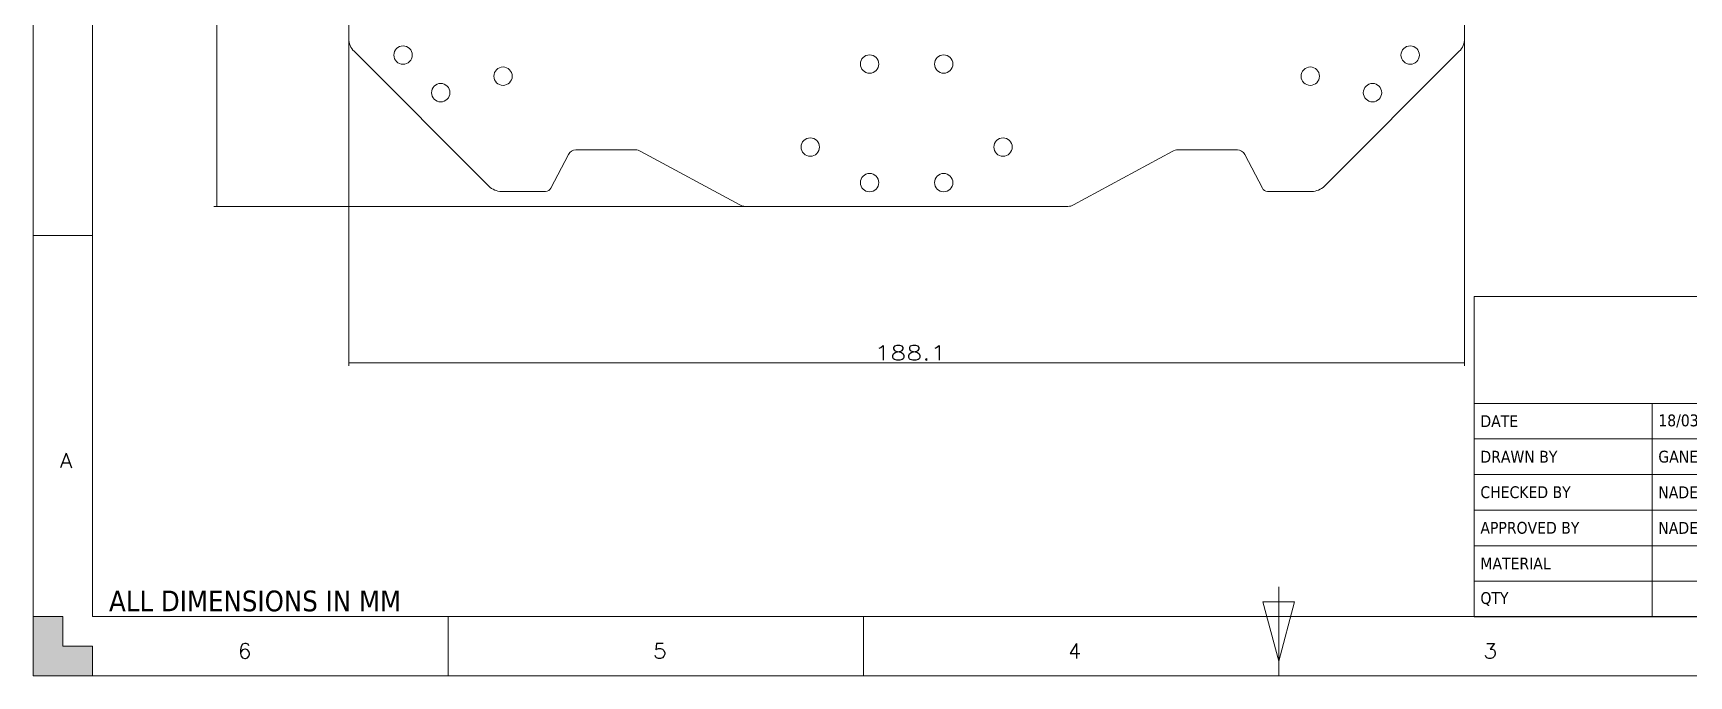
# Model space of a CAD drawing. Header units: millimetres. Extents: x 0 to 420, y 0 to 297.
# Drawn here: x 0 to 279.2, y 0 to 108.4 of the extents above; entities that cross this region are included whole.
import ezdxf

# ---------------------------------------------------------------- set-up
doc = ezdxf.new("R2010")
doc.units = ezdxf.units.MM
doc.layers.add('1', color=7, linetype='CONTINUOUS')
doc.styles.add('blockfont', font='simplex.shx')
doc.styles.add('Tahoma', font='Tahoma')
doc.dimstyles.get("Standard").update_dxf_attribs({"dimtxt": 0.18, "dimasz": 0.18, "dimexe": 0.18, "dimexo": 0.0625, "dimgap": 0.09, "dimtad": 0, "dimtih": 1, "dimtoh": 1, "dimdec": 4, "dimzin": 0, "dimdsep": 46, "dimtxsty": 'Standard', "dimcen": 0.09, "dimadec": 0, "dimazin": 0, "dimtfac": 1, "dimtdec": 4, "dimtofl": 0, "dimtmove": 0, "dimatfit": 3, "dimfxl": 1, "dimtolj": 1, "dimtzin": 0, "dimarcsym": 0})

# ---------------------------------------------------------------- blocks, each defined once
blk = doc.blocks.new('DimnDraft3D4')
at = {"layer": '1', "color": 18, "linetype": 'CONTINUOUS', "lineweight": 13}
for p, q in [((120.085779, 249.15777), (30.479988, 249.15777)), ((30.979988, 249.15777), (30.979988, 79.15777)), ((120.085779, 79.15777), (30.479988, 79.15777))]:
    blk.add_line(p, q, dxfattribs=at)
for points in [[(30.979988, 249.15777), (31.515886, 247.157772), (30.44409, 247.157768), (30.979988, 249.15777)], [(30.979988, 79.15777), (30.44409, 81.157768), (31.515886, 81.157772), (30.979988, 79.15777)]]:
    blk.add_solid(points, dxfattribs=at)
at = {"layer": '1', "color": 18, "linetype": 'CONTINUOUS', "lineweight": 13, "insert": (30.53728, 183.095427), "char_height": 2.5, "attachment_point": 7, "rotation": 90, "line_spacing_factor": 0.753012, "style": 'blockfont'}
blk.add_mtext('\\W1.0535;170', dxfattribs=at)
blk = doc.blocks.new('DimnDraft3D9')
at = {"layer": '1', "color": 18, "linetype": 'CONTINUOUS', "lineweight": 13}
for p, q in [((53.224026, 107.421632), (53.224026, 52.265404)), ((241.324026, 107.421632), (241.324026, 52.265404)), ((53.224026, 52.765404), (241.324026, 52.765404))]:
    blk.add_line(p, q, dxfattribs=at)
for points in [[(53.224026, 52.765404), (55.224024, 53.301302), (55.224028, 52.229505), (53.224026, 52.765404)], [(241.324026, 52.765404), (239.324028, 52.229505), (239.324024, 53.301302), (241.324026, 52.765404)]]:
    blk.add_solid(points, dxfattribs=at)
at = {"layer": '1', "color": 18, "linetype": 'CONTINUOUS', "lineweight": 13, "insert": (141.83913, 53.208112), "char_height": 2.5, "attachment_point": 7, "line_spacing_factor": 0.753012, "style": 'blockfont'}
blk.add_mtext('\\W1.2558;188.1', dxfattribs=at)
blk = doc.blocks.new('TabularNote1')
at = {"layer": '1', "color": 18, "linetype": 'CONTINUOUS', "lineweight": 18}
for p, q in [((242.986041, 63.948343), (272.986041, 63.948343)), ((242.986041, 63.948343), (242.986041, 45.948343)), ((272.986041, 63.948343), (292.986041, 63.948343)), ((292.986041, 63.948343), (292.986041, 45.948343)), ((242.986041, 45.948343), (272.986041, 45.948343)), ((242.986041, 45.948343), (242.986041, 39.948343)), ((272.986041, 45.948343), (292.986041, 45.948343)), ((272.986041, 45.948343), (272.986041, 39.948343)), ((292.986041, 45.948343), (292.986041, 39.948343)), ((242.986041, 39.948343), (272.986041, 39.948343)), ((242.986041, 39.948343), (242.986041, 33.948343)), ((272.986041, 39.948343), (292.986041, 39.948343)), ((272.986041, 39.948343), (272.986041, 33.948343)), ((292.986041, 39.948343), (292.986041, 33.948343)), ((242.986041, 33.948343), (272.986041, 33.948343)), ((242.986041, 33.948343), (242.986041, 27.948343)), ((272.986041, 33.948343), (292.986041, 33.948343)), ((272.986041, 33.948343), (272.986041, 27.948343)), ((292.986041, 33.948343), (292.986041, 27.948343)), ((242.986041, 27.948343), (272.986041, 27.948343)), ((242.986041, 27.948343), (242.986041, 21.948343)), ((272.986041, 27.948343), (292.986041, 27.948343)), ((272.986041, 27.948343), (272.986041, 21.948343)), ((292.986041, 27.948343), (292.986041, 21.948343)), ((242.986041, 21.948343), (272.986041, 21.948343)), ((242.986041, 21.948343), (242.986041, 15.948343)), ((272.986041, 21.948343), (292.986041, 21.948343)), ((272.986041, 21.948343), (272.986041, 15.948343)), ((292.986041, 21.948343), (292.986041, 15.948343)), ((242.986041, 15.948343), (272.986041, 15.948343)), ((242.986041, 15.948343), (242.986041, 9.948343)), ((272.986041, 15.948343), (292.986041, 15.948343)), ((272.986041, 15.948343), (272.986041, 9.948343)), ((292.986041, 15.948343), (292.986041, 9.948343)), ((242.986041, 9.948343), (272.986041, 9.948343)), ((272.986041, 9.948343), (292.986041, 9.948343))]:
    blk.add_line(p, q, dxfattribs=at)
at = {"layer": '1', "color": 18, "linetype": 'CONTINUOUS', "lineweight": 13, "char_height": 2, "attachment_point": 4, "line_spacing_factor": 0.999701, "style": 'Tahoma'}
for s, insert in [('\\W1.0000;DATE', (244.011041, 42.948343)), ('\\W1.0000;18/03/25', (274.011041, 42.948343)), ('\\W1.0000;DRAWN BY', (244.011041, 36.948343)), ('\\W1.0000;GANESH', (274.011041, 36.948343)), ('\\W1.0000;CHECKED BY', (244.011041, 30.948343)), ('\\W1.0000;NADEEM', (274.011041, 30.948343)), ('\\W1.0000;APPROVED BY', (244.011041, 24.948343)), ('\\W1.0000;NADEEM', (274.011041, 24.948343)), ('\\W1.0000;MATERIAL', (244.011041, 18.948343)), ('\\W1.0000;QTY', (244.011041, 12.948343))]:
    blk.add_mtext(s, dxfattribs=dict(at, insert=insert))

msp = doc.modelspace()

# ---------------------------------------------------------------- hatches: boundary and pattern name
at = {"layer": '1', "linetype": 'CONTINUOUS', "lineweight": 13}
msp.add_hatch(color=155, dxfattribs=at).paths.add_polyline_path([(0, 0), (0, 10), (5, 10), (5, 5), (10, 5), (10, 0)], flags=0)

# ---------------------------------------------------------------- linework, layer by layer
at = {"layer": '1', "color": 163, "linetype": 'CONTINUOUS', "lineweight": 18}
for p, q in [((0, 0), (0, 297)), ((10, 10), (10, 287)), ((10, 74.25), (0, 74.25)), ((210, 0), (210, 15)), ((210, 2.5), (207.320508, 12.5)), ((207.320508, 12.5), (212.679492, 12.5)), ((212.679492, 12.5), (210, 2.5)), ((0, 10), (0, 0)), ((0, 10), (5, 10)), ((0, 0), (0, 10)), ((5, 10), (5, 5)), ((410, 10), (10, 10)), ((70, 10), (70, 0)), ((140, 10), (140, 0)), ((210, 10), (210, 0)), ((5, 5), (10, 5)), ((10, 5), (10, 0)), ((10, 0), (0, 0)), ((10, 0), (0, 0)), ((420, 0), (0, 0))]:
    msp.add_line(p, q, dxfattribs=at)
at = {"layer": '1', "color": 155, "linetype": 'CONTINUOUS', "lineweight": 18}
for p, q in [((53.224026, 119.663545), (53.224026, 107.421632)), ((241.324026, 107.421632), (241.324026, 119.663545)), ((54.102706, 105.300312), (76.845346, 82.557671)), ((217.702706, 82.557671), (240.445346, 105.300312)), ((87.301231, 82.217243), (90.272704, 87.92539)), ((91.514519, 88.678942), (101.531609, 88.678942)), ((102.485817, 88.436636), (119.131571, 79.400076)), ((175.416481, 79.400076), (192.062235, 88.436636)), ((193.016443, 88.678942), (203.033533, 88.678942)), ((204.275348, 87.92539), (207.246821, 82.217243)), ((86.41422, 81.678992), (78.966667, 81.678992)), ((215.581385, 81.678992), (208.133832, 81.678992)), ((120.085779, 79.15777), (174.462273, 79.15777))]:
    msp.add_line(p, q, dxfattribs=at)
at = {"layer": '1', "color": 155, "linetype": 'CONTINUOUS', "lineweight": 18, "extrusion": (0, 0, -1)}
for centre in [(-62.374026, 104.65777), (-153.524026, 103.15777), (-79.224026, 101.10777), (-68.724026, 98.328992), (-131.024026, 89.15777), (-141.024026, 83.15777)]:
    msp.add_circle(centre, 1.55, dxfattribs=at)
at = {"layer": '1', "color": 155, "linetype": 'CONTINUOUS', "lineweight": 18}
for centre in [(232.174026, 104.65777), (141.024026, 103.15777), (215.324026, 101.10777), (225.824026, 98.328992), (163.524026, 89.15777), (153.524026, 83.15777)]:
    msp.add_circle(centre, 1.55, dxfattribs=at)
for centre, radius, start, end in [((56.224026, 107.421632), 3, 180, 225), ((238.324026, 107.421632), 3, 315, 0), ((78.966667, 84.678992), 3, 225, 270), ((86.41422, 82.678992), 1, 270, 332.5), ((208.133832, 82.678992), 1, 207.5, 270), ((215.581385, 84.678992), 3, 270, 315), ((120.085779, 81.15777), 2, 241.503582, 270), ((174.462273, 81.15777), 2, 270, 298.496418)]:
    msp.add_arc(centre, radius, start, end, dxfattribs=at)
at = {"layer": '1', "color": 155, "linetype": 'CONTINUOUS', "lineweight": 18, "extrusion": (0, 0, -1)}
for centre, radius, start, end in [((-91.514519, 87.278942), 1.4, 27.5, 90), ((-101.531609, 86.678942), 2, 90, 118.496418), ((-193.016443, 86.678942), 2, 61.503582, 90), ((-203.033533, 87.278942), 1.4, 90, 152.5)]:
    msp.add_arc(centre, radius, start, end, dxfattribs=at)

# ---------------------------------------------------------------- block references
at = {"layer": '1', "color": 18, "linetype": 'CONTINUOUS', "lineweight": 18}
msp.add_blockref('TabularNote1', (0, 0), dxfattribs=at)

# ---------------------------------------------------------------- texts
at = {"layer": '1', "color": 18, "linetype": 'CONTINUOUS', "lineweight": 13, "attachment_point": 7}
for s, insert, char_height, line_spacing_factor, style in [('\\W1.0809;A', (4.513021, 35.067708), 2.5, 0.753012, 'blockfont'), ('\\W1.0000;ALL DIMENSIONS IN MM', (12.800633, 10.819323), 3.5, 0.999701, 'Tahoma'), ('\\W1.0809;6', (34.513021, 2.942708), 2.5, 0.753012, 'blockfont'), ('\\W1.0809;5', (104.513021, 2.942708), 2.5, 0.753012, 'blockfont'), ('\\W1.0208;4', (174.513021, 2.942708), 2.5, 0.753012, 'blockfont'), ('\\W1.0809;3', (244.513021, 2.942708), 2.5, 0.753012, 'blockfont')]:
    msp.add_mtext(s, dxfattribs=dict(at, insert=insert, char_height=char_height, line_spacing_factor=line_spacing_factor, style=style))

# ---------------------------------------------------------------- dimensions: what is measured, and where the dimension line sits
at = {"layer": '1', "color": 18, "linetype": 'CONTINUOUS', "lineweight": 13}
dim = msp.add_linear_dim(base=(30.979988, 79.15777), p1=(120.085779, 249.15777), p2=(120.085779, 79.15777), angle=90, text='\\C18;170', dimstyle='Standard', override={"dimtxt": 2.5, "dimasz": 2, "dimexe": 0.5, "dimexo": 0, "dimgap": 1.25, "dimtad": 1, "dimtih": 0, "dimtoh": 0, "dimdec": 2, "dimzin": 8, "dimtxsty": 'blockfont', "dimsah": 1, "dimclrd": 18, "dimclre": 18, "dimclrt": 18, "dimtm": -0.005, "dimtdec": 2, "dimtofl": 1, "dimtmove": 0}, dxfattribs=at)
dim.commit()
dim.dimension.update_dxf_attribs({"geometry": 'DimnDraft3D4', "text_midpoint": (30.979988, 186.056365), "dimtype": 160})
dim = msp.add_linear_dim(base=(241.324026, 52.765404), p1=(53.224026, 107.421632), p2=(241.324026, 107.421632), text='\\C18;188.1', dimstyle='Standard', override={"dimtxt": 2.5, "dimasz": 2, "dimexe": 0.5, "dimexo": 0, "dimgap": 1.25, "dimtad": 1, "dimtih": 0, "dimdec": 2, "dimzin": 8, "dimtxsty": 'blockfont', "dimsah": 1, "dimclrd": 18, "dimclre": 18, "dimclrt": 18, "dimtm": -0.005, "dimtdec": 2, "dimtofl": 1, "dimtmove": 0}, dxfattribs=at)
dim.commit()
dim.dimension.update_dxf_attribs({"geometry": 'DimnDraft3D9', "text_midpoint": (147.274026, 52.765404), "dimtype": 160})

doc.saveas('drawing.dxf')
